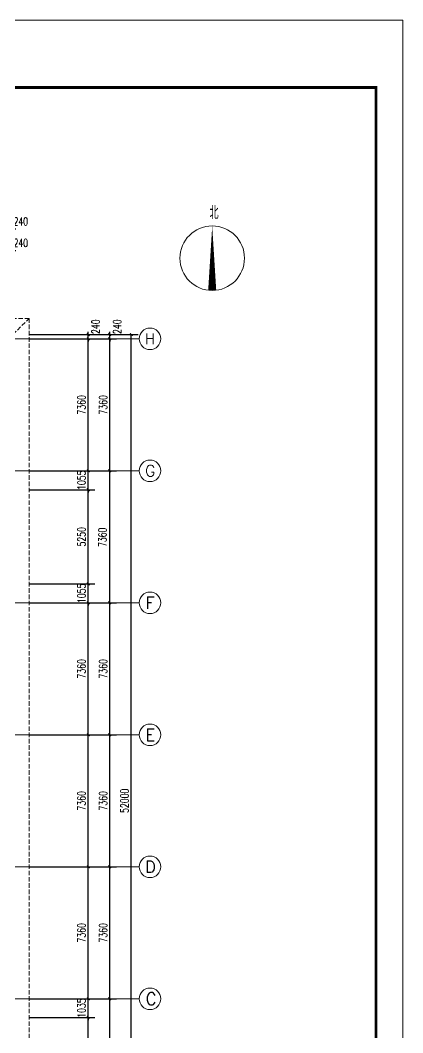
# Model space of a CAD drawing. Header units: inches. Extents: x -3733042 to -3643265, y 623859 to 997713.
# Drawn here: x -3690697 to -3669365, y 822457 to 878913 of the extents above; entities that cross this region are included whole.
import ezdxf

# ---------------------------------------------------------------- set-up
doc = ezdxf.new("R2010")
doc.units = ezdxf.units.IN
doc.header["$LTSCALE"] = 1000
doc.header["$MEASUREMENT"] = 0
doc.linetypes.add('DASH', pattern=[0.35, 0.25, -0.1])
doc.linetypes.add('DOTE', pattern=[2.42, 2, -0.2, 0.02, -0.2])
doc.layers.get('0').update_dxf_attribs({"lineweight": 18})
for name, color, linetype, lineweight in [('AXIS', 30, 'Continuous', 18), ('AXIS_TEXT', 7, 'Continuous', 18), ('DIM_SYMB', 3, 'Continuous', 18), ('DOTE', 14, 'DOTE', 18), ('GROUND', 5, 'DASH', 18), ('PUB_TEXT', 7, 'Continuous', 18), ('PUB_TITLE', 153, 'Continuous', 18)]:
    doc.layers.add(name, color=color, linetype=linetype, lineweight=lineweight)
doc.styles.add('_TCH_AXIS', font='complex.shx', dxfattribs={"bigfont": 'gbcbig.shx'})
doc.styles.add('_TCH_DIM', font='simplex.shx', dxfattribs={"width": 0.7, "bigfont": 'gbcbig.shx'})
doc.styles.add('_TCH_DIM_T3', font='simplex.shx', dxfattribs={"width": 0.705882, "bigfont": 'gbcbig.shx'})
doc.styles.add('COMPLEX', font='complex.shx')
doc.dimstyles.new('_TCH_ARCH&&150', dxfattribs={"dimtxt": 446.25, "dimasz": 150, "dimexe": 375, "dimexo": 450, "dimgap": 150, "dimtad": 1, "dimdec": 0, "dimzin": 0, "dimdsep": 46, "dimtxsty": '_TCH_DIM_T3', "dimblk": 'ARCHTICK', "dimcen": 0.09, "dimdle": 300, "dimclrt": 7, "dimazin": 2, "dimtfac": 1, "dimtdec": 0, "dimtix": 1, "dimtmove": 2, "dimatfit": 3, "dimfxl": 1, "dimtolj": 1, "dimarcsym": 0})

# ---------------------------------------------------------------- blocks, each defined once
blk = doc.blocks.new('_ArchTick_2')
at = {"color": 0, "linetype": 'ByBlock'}
blk.add_lwpolyline([(-0.5, -0.5, 0.4, 0.4, 0), (0.5, 0.5, 0.4, 0.4, 0)], format="xyseb", dxfattribs=at)
blk = doc.blocks.new('*X181')
at = {"layer": 'AXIS', "color": 0, "lineweight": -2, "transparency": 16777216}
for p, q in [((-3690204, 823315), (-3686529, 823315)), ((-3686904, 818065), (-3686904, 823315)), ((-3690204, 818065), (-3686529, 818065))]:
    blk.add_line(p, q, dxfattribs=at)
at = {"layer": 'AXIS', "color": 0, "lineweight": -2, "transparency": 16777216, "xscale": 150, "yscale": 150, "zscale": 150}
for p, rotation in [((-3686904, 823315), 90), ((-3686904, 818065), 270)]:
    blk.add_blockref('_ArchTick_2', p, dxfattribs=dict(at, rotation=rotation))
at = {"layer": 'AXIS', "color": 7, "transparency": 16777216, "insert": (-3687277, 820690), "char_height": 446.2, "width": 1575, "attachment_point": 5, "rotation": 90, "style": '_TCH_DIM_T3'}
blk.add_mtext('5250', dxfattribs=at)
blk = doc.blocks.new('_ARCHTICK')
at = {"color": 0, "linetype": 'ByBlock', "const_width": 0.4}
blk.add_lwpolyline([(-0.5, -0.5), (0.5, 0.5)], dxfattribs=at)
blk = doc.blocks.new('*X182')
at = {"layer": 'AXIS', "color": 0, "lineweight": -2, "transparency": 16777216}
for p, q in [((-3690204, 824350), (-3686529, 824350)), ((-3686904, 824350), (-3686904, 824500)), ((-3686904, 823315), (-3686904, 824350)), ((-3690204, 823315), (-3686529, 823315)), ((-3686904, 823315), (-3686904, 823165))]:
    blk.add_line(p, q, dxfattribs=at)
at = {"layer": 'AXIS', "color": 0, "lineweight": -2, "transparency": 16777216, "xscale": 150, "yscale": 150, "zscale": 150}
for p, rotation in [((-3686904, 824350), 270), ((-3686904, 823315), 90)]:
    blk.add_blockref('_ArchTick_2', p, dxfattribs=dict(at, rotation=rotation))
at = {"layer": 'AXIS', "color": 7, "transparency": 16777216, "insert": (-3687277, 823833), "char_height": 446.2, "width": 1440, "attachment_point": 5, "rotation": 90, "style": '_TCH_DIM_T3'}
blk.add_mtext('1035', dxfattribs=at)
blk = doc.blocks.new('*X183')
at = {"layer": 'AXIS', "color": 0, "lineweight": -2, "transparency": 16777216}
for p, q in [((-3690204, 831710), (-3686529, 831710)), ((-3686904, 824350), (-3686904, 831710)), ((-3690204, 824350), (-3686529, 824350))]:
    blk.add_line(p, q, dxfattribs=at)
at = {"layer": 'AXIS', "color": 0, "lineweight": -2, "transparency": 16777216, "xscale": 150, "yscale": 150, "zscale": 150}
for p, rotation in [((-3686904, 831710), 90), ((-3686904, 824350), 270)]:
    blk.add_blockref('_ArchTick_2', p, dxfattribs=dict(at, rotation=rotation))
at = {"layer": 'AXIS', "color": 7, "transparency": 16777216, "insert": (-3687277, 828030), "char_height": 446.2, "width": 1620, "attachment_point": 5, "rotation": 90, "style": '_TCH_DIM_T3'}
blk.add_mtext('7360', dxfattribs=at)
blk = doc.blocks.new('*X184')
at = {"layer": 'AXIS', "color": 0, "lineweight": -2, "transparency": 16777216}
for p, q in [((-3690204, 839070), (-3686529, 839070)), ((-3686904, 831710), (-3686904, 839070)), ((-3690204, 831710), (-3686529, 831710))]:
    blk.add_line(p, q, dxfattribs=at)
at = {"layer": 'AXIS', "color": 0, "lineweight": -2, "transparency": 16777216, "xscale": 150, "yscale": 150, "zscale": 150}
for p, rotation in [((-3686904, 839070), 90), ((-3686904, 831710), 270)]:
    blk.add_blockref('_ArchTick_2', p, dxfattribs=dict(at, rotation=rotation))
at = {"layer": 'AXIS', "color": 7, "transparency": 16777216, "insert": (-3687277, 835390), "char_height": 446.2, "width": 1620, "attachment_point": 5, "rotation": 90, "style": '_TCH_DIM_T3'}
blk.add_mtext('7360', dxfattribs=at)
blk = doc.blocks.new('*X185')
at = {"layer": 'AXIS', "color": 0, "lineweight": -2, "transparency": 16777216}
for p, q in [((-3690204, 846430), (-3686529, 846430)), ((-3686904, 839070), (-3686904, 846430)), ((-3690204, 839070), (-3686529, 839070))]:
    blk.add_line(p, q, dxfattribs=at)
at = {"layer": 'AXIS', "color": 0, "lineweight": -2, "transparency": 16777216, "xscale": 150, "yscale": 150, "zscale": 150}
for p, rotation in [((-3686904, 846430), 90), ((-3686904, 839070), 270)]:
    blk.add_blockref('_ArchTick_2', p, dxfattribs=dict(at, rotation=rotation))
at = {"layer": 'AXIS', "color": 7, "transparency": 16777216, "insert": (-3687277, 842750), "char_height": 446.2, "width": 1620, "attachment_point": 5, "rotation": 90, "style": '_TCH_DIM_T3'}
blk.add_mtext('7360', dxfattribs=at)
blk = doc.blocks.new('*X186')
at = {"layer": 'AXIS', "color": 0, "lineweight": -2, "transparency": 16777216}
for p, q in [((-3690204, 847485), (-3686529, 847485)), ((-3686904, 847485), (-3686904, 847635)), ((-3686904, 846430), (-3686904, 847485)), ((-3690204, 846430), (-3686529, 846430)), ((-3686904, 846430), (-3686904, 846280))]:
    blk.add_line(p, q, dxfattribs=at)
at = {"layer": 'AXIS', "color": 0, "lineweight": -2, "transparency": 16777216, "xscale": 150, "yscale": 150, "zscale": 150}
for p, rotation in [((-3686904, 847485), 270), ((-3686904, 846430), 90)]:
    blk.add_blockref('_ArchTick_2', p, dxfattribs=dict(at, rotation=rotation))
at = {"layer": 'AXIS', "color": 7, "transparency": 16777216, "insert": (-3687277, 846958), "char_height": 446.2, "width": 1440, "attachment_point": 5, "rotation": 90, "style": '_TCH_DIM_T3'}
blk.add_mtext('1055', dxfattribs=at)
blk = doc.blocks.new('*X187')
at = {"layer": 'AXIS', "color": 0, "lineweight": -2, "transparency": 16777216}
for p, q in [((-3690204, 852735), (-3686529, 852735)), ((-3686904, 847485), (-3686904, 852735)), ((-3690204, 847485), (-3686529, 847485))]:
    blk.add_line(p, q, dxfattribs=at)
at = {"layer": 'AXIS', "color": 0, "lineweight": -2, "transparency": 16777216, "xscale": 150, "yscale": 150, "zscale": 150}
for p, rotation in [((-3686904, 852735), 90), ((-3686904, 847485), 270)]:
    blk.add_blockref('_ArchTick_2', p, dxfattribs=dict(at, rotation=rotation))
at = {"layer": 'AXIS', "color": 7, "transparency": 16777216, "insert": (-3687277, 850110), "char_height": 446.2, "width": 1575, "attachment_point": 5, "rotation": 90, "style": '_TCH_DIM_T3'}
blk.add_mtext('5250', dxfattribs=at)
blk = doc.blocks.new('*X188')
at = {"layer": 'AXIS', "color": 0, "lineweight": -2, "transparency": 16777216}
for p, q in [((-3690204, 853790), (-3686529, 853790)), ((-3686904, 853790), (-3686904, 853940)), ((-3686904, 852735), (-3686904, 853790)), ((-3690204, 852735), (-3686529, 852735)), ((-3686904, 852735), (-3686904, 852585))]:
    blk.add_line(p, q, dxfattribs=at)
at = {"layer": 'AXIS', "color": 0, "lineweight": -2, "transparency": 16777216, "xscale": 150, "yscale": 150, "zscale": 150}
for p, rotation in [((-3686904, 853790), 270), ((-3686904, 852735), 90)]:
    blk.add_blockref('_ArchTick_2', p, dxfattribs=dict(at, rotation=rotation))
at = {"layer": 'AXIS', "color": 7, "transparency": 16777216, "insert": (-3687277, 853263), "char_height": 446.2, "width": 1440, "attachment_point": 5, "rotation": 90, "style": '_TCH_DIM_T3'}
blk.add_mtext('1055', dxfattribs=at)
blk = doc.blocks.new('*X189')
at = {"layer": 'AXIS', "color": 0, "lineweight": -2, "transparency": 16777216}
for p, q in [((-3690204, 861150), (-3686529, 861150)), ((-3686904, 853790), (-3686904, 861150)), ((-3690204, 853790), (-3686529, 853790))]:
    blk.add_line(p, q, dxfattribs=at)
at = {"layer": 'AXIS', "color": 0, "lineweight": -2, "transparency": 16777216, "xscale": 150, "yscale": 150, "zscale": 150}
for p, rotation in [((-3686904, 861150), 90), ((-3686904, 853790), 270)]:
    blk.add_blockref('_ArchTick_2', p, dxfattribs=dict(at, rotation=rotation))
at = {"layer": 'AXIS', "color": 7, "transparency": 16777216, "insert": (-3687277, 857470), "char_height": 446.2, "width": 1620, "attachment_point": 5, "rotation": 90, "style": '_TCH_DIM_T3'}
blk.add_mtext('7360', dxfattribs=at)
blk = doc.blocks.new('*X190')
at = {"layer": 'AXIS', "color": 0, "lineweight": -2, "transparency": 16777216}
for p, q in [((-3686904, 861390), (-3686904, 861540)), ((-3690204, 861390), (-3686529, 861390)), ((-3690204, 861150), (-3686529, 861150)), ((-3686904, 861150), (-3686904, 861390)), ((-3686904, 861150), (-3686904, 861000))]:
    blk.add_line(p, q, dxfattribs=at)
at = {"layer": 'AXIS', "color": 0, "lineweight": -2, "transparency": 16777216, "xscale": 150, "yscale": 150, "zscale": 150}
for p, rotation in [((-3686904, 861390), 270), ((-3686904, 861150), 90)]:
    blk.add_blockref('_ArchTick_2', p, dxfattribs=dict(at, rotation=rotation))
at = {"layer": 'AXIS', "color": 7, "transparency": 16777216, "insert": (-3686491, 861824), "char_height": 446.2, "width": 1215, "attachment_point": 5, "rotation": 90, "style": '_TCH_DIM_T3'}
blk.add_mtext('240', dxfattribs=at)
blk = doc.blocks.new('*X193')
at = {"layer": 'AXIS', "color": 0, "lineweight": -2, "transparency": 16777216}
for p, q in [((-3689004, 824350), (-3685329, 824350)), ((-3685704, 816990), (-3685704, 824350)), ((-3689004, 816990), (-3685329, 816990))]:
    blk.add_line(p, q, dxfattribs=at)
at = {"layer": 'AXIS', "color": 0, "lineweight": -2, "transparency": 16777216, "xscale": 150, "yscale": 150, "zscale": 150}
for p, rotation in [((-3685704, 824350), 90), ((-3685704, 816990), 270)]:
    blk.add_blockref('_ArchTick_2', p, dxfattribs=dict(at, rotation=rotation))
at = {"layer": 'AXIS', "color": 7, "transparency": 16777216, "insert": (-3686077, 820670), "char_height": 446.2, "width": 1620, "attachment_point": 5, "rotation": 90, "style": '_TCH_DIM_T3'}
blk.add_mtext('7360', dxfattribs=at)
blk = doc.blocks.new('*X194')
at = {"layer": 'AXIS', "color": 0, "lineweight": -2, "transparency": 16777216}
for p, q in [((-3689004, 831710), (-3685329, 831710)), ((-3685704, 824350), (-3685704, 831710)), ((-3689004, 824350), (-3685329, 824350))]:
    blk.add_line(p, q, dxfattribs=at)
at = {"layer": 'AXIS', "color": 0, "lineweight": -2, "transparency": 16777216, "xscale": 150, "yscale": 150, "zscale": 150}
for p, rotation in [((-3685704, 831710), 90), ((-3685704, 824350), 270)]:
    blk.add_blockref('_ArchTick_2', p, dxfattribs=dict(at, rotation=rotation))
at = {"layer": 'AXIS', "color": 7, "transparency": 16777216, "insert": (-3686077, 828030), "char_height": 446.2, "width": 1620, "attachment_point": 5, "rotation": 90, "style": '_TCH_DIM_T3'}
blk.add_mtext('7360', dxfattribs=at)
blk = doc.blocks.new('*X195')
at = {"layer": 'AXIS', "color": 0, "lineweight": -2, "transparency": 16777216}
for p, q in [((-3689004, 839070), (-3685329, 839070)), ((-3685704, 831710), (-3685704, 839070)), ((-3689004, 831710), (-3685329, 831710))]:
    blk.add_line(p, q, dxfattribs=at)
at = {"layer": 'AXIS', "color": 0, "lineweight": -2, "transparency": 16777216, "xscale": 150, "yscale": 150, "zscale": 150}
for p, rotation in [((-3685704, 839070), 90), ((-3685704, 831710), 270)]:
    blk.add_blockref('_ArchTick_2', p, dxfattribs=dict(at, rotation=rotation))
at = {"layer": 'AXIS', "color": 7, "transparency": 16777216, "insert": (-3686077, 835390), "char_height": 446.2, "width": 1620, "attachment_point": 5, "rotation": 90, "style": '_TCH_DIM_T3'}
blk.add_mtext('7360', dxfattribs=at)
blk = doc.blocks.new('*X196')
at = {"layer": 'AXIS', "color": 0, "lineweight": -2, "transparency": 16777216}
for p, q in [((-3689004, 846430), (-3685329, 846430)), ((-3685704, 839070), (-3685704, 846430)), ((-3689004, 839070), (-3685329, 839070))]:
    blk.add_line(p, q, dxfattribs=at)
at = {"layer": 'AXIS', "color": 0, "lineweight": -2, "transparency": 16777216, "xscale": 150, "yscale": 150, "zscale": 150}
for p, rotation in [((-3685704, 846430), 90), ((-3685704, 839070), 270)]:
    blk.add_blockref('_ArchTick_2', p, dxfattribs=dict(at, rotation=rotation))
at = {"layer": 'AXIS', "color": 7, "transparency": 16777216, "insert": (-3686077, 842750), "char_height": 446.2, "width": 1620, "attachment_point": 5, "rotation": 90, "style": '_TCH_DIM_T3'}
blk.add_mtext('7360', dxfattribs=at)
blk = doc.blocks.new('*X197')
at = {"layer": 'AXIS', "color": 0, "lineweight": -2, "transparency": 16777216}
for p, q in [((-3689004, 853790), (-3685329, 853790)), ((-3685704, 846430), (-3685704, 853790)), ((-3689004, 846430), (-3685329, 846430))]:
    blk.add_line(p, q, dxfattribs=at)
at = {"layer": 'AXIS', "color": 0, "lineweight": -2, "transparency": 16777216, "xscale": 150, "yscale": 150, "zscale": 150}
for p, rotation in [((-3685704, 853790), 90), ((-3685704, 846430), 270)]:
    blk.add_blockref('_ArchTick_2', p, dxfattribs=dict(at, rotation=rotation))
at = {"layer": 'AXIS', "color": 7, "transparency": 16777216, "insert": (-3686116, 850080), "char_height": 446.2, "width": 1620, "attachment_point": 5, "rotation": 90, "style": '_TCH_DIM_T3'}
blk.add_mtext('7360', dxfattribs=at)
blk = doc.blocks.new('*X198')
at = {"layer": 'AXIS', "color": 0, "lineweight": -2, "transparency": 16777216}
for p, q in [((-3689004, 861150), (-3685329, 861150)), ((-3685704, 853790), (-3685704, 861150)), ((-3689004, 853790), (-3685329, 853790))]:
    blk.add_line(p, q, dxfattribs=at)
at = {"layer": 'AXIS', "color": 0, "lineweight": -2, "transparency": 16777216, "xscale": 150, "yscale": 150, "zscale": 150}
for p, rotation in [((-3685704, 861150), 90), ((-3685704, 853790), 270)]:
    blk.add_blockref('_ArchTick_2', p, dxfattribs=dict(at, rotation=rotation))
at = {"layer": 'AXIS', "color": 7, "transparency": 16777216, "insert": (-3686077, 857470), "char_height": 446.2, "width": 1620, "attachment_point": 5, "rotation": 90, "style": '_TCH_DIM_T3'}
blk.add_mtext('7360', dxfattribs=at)
blk = doc.blocks.new('*X199')
at = {"layer": 'AXIS', "color": 0, "lineweight": -2, "transparency": 16777216}
for p, q in [((-3685704, 861390), (-3685704, 861540)), ((-3689004, 861390), (-3685329, 861390)), ((-3689004, 861150), (-3685329, 861150)), ((-3685704, 861150), (-3685704, 861390)), ((-3685704, 861150), (-3685704, 861000))]:
    blk.add_line(p, q, dxfattribs=at)
at = {"layer": 'AXIS', "color": 0, "lineweight": -2, "transparency": 16777216, "xscale": 150, "yscale": 150, "zscale": 150}
for p, rotation in [((-3685704, 861390), 270), ((-3685704, 861150), 90)]:
    blk.add_blockref('_ArchTick_2', p, dxfattribs=dict(at, rotation=rotation))
at = {"layer": 'AXIS', "color": 7, "transparency": 16777216, "insert": (-3685291, 861824), "char_height": 446.2, "width": 1215, "attachment_point": 5, "rotation": 90, "style": '_TCH_DIM_T3'}
blk.add_mtext('240', dxfattribs=at)
blk = doc.blocks.new('*X200')
at = {"layer": 'AXIS', "color": 0, "lineweight": -2, "transparency": 16777216}
for p, q in [((-3688554, 861390), (-3684129, 861390)), ((-3684504, 809390), (-3684504, 861390)), ((-3688554, 809390), (-3684129, 809390))]:
    blk.add_line(p, q, dxfattribs=at)
at = {"layer": 'AXIS', "color": 0, "lineweight": -2, "transparency": 16777216, "xscale": 150, "yscale": 150, "zscale": 150}
for p, rotation in [((-3684504, 861390), 90), ((-3684504, 809390), 270)]:
    blk.add_blockref('_ArchTick_2', p, dxfattribs=dict(at, rotation=rotation))
at = {"layer": 'AXIS', "color": 7, "transparency": 16777216, "insert": (-3684877, 835390), "char_height": 446.2, "width": 2070, "attachment_point": 5, "rotation": 90, "style": '_TCH_DIM_T3'}
blk.add_mtext('52000', dxfattribs=at)
blk = doc.blocks.new('*X220')
at = {"layer": 'AXIS', "color": 0, "lineweight": -2, "transparency": 16777216}
for p, q in [((-3691340, 866082), (-3691490, 866082)), ((-3691340, 864593), (-3691340, 866457)), ((-3691340, 866082), (-3691100, 866082)), ((-3691100, 864593), (-3691100, 866457)), ((-3691100, 866082), (-3690950, 866082))]:
    blk.add_line(p, q, dxfattribs=at)
at = {"layer": 'AXIS', "color": 0, "lineweight": -2, "transparency": 16777216, "xscale": 150, "yscale": 150, "zscale": 150}
blk.add_blockref('_ArchTick_2', (-3691340, 866082), dxfattribs=at)
at = {"layer": 'AXIS', "color": 0, "lineweight": -2, "transparency": 16777216, "xscale": 150, "yscale": 150, "zscale": 150, "rotation": 180}
blk.add_blockref('_ArchTick_2', (-3691100, 866082), dxfattribs=at)
at = {"layer": 'AXIS', "color": 7, "transparency": 16777216, "insert": (-3690666, 866495), "char_height": 446.2, "width": 1215, "attachment_point": 5, "style": '_TCH_DIM_T3'}
blk.add_mtext('240', dxfattribs=at)
blk = doc.blocks.new('*X402')
at = {"layer": 'AXIS', "color": 0, "lineweight": -2, "transparency": 16777216}
for p, q in [((-3691340, 867282), (-3691490, 867282)), ((-3691340, 865793), (-3691340, 867657)), ((-3691340, 867282), (-3691100, 867282)), ((-3691100, 865793), (-3691100, 867657)), ((-3691100, 867282), (-3690950, 867282))]:
    blk.add_line(p, q, dxfattribs=at)
at = {"layer": 'AXIS', "color": 0, "lineweight": -2, "transparency": 16777216, "xscale": 150, "yscale": 150, "zscale": 150}
blk.add_blockref('_ArchTick_2', (-3691340, 867282), dxfattribs=at)
at = {"layer": 'AXIS', "color": 0, "lineweight": -2, "transparency": 16777216, "xscale": 150, "yscale": 150, "zscale": 150, "rotation": 180}
blk.add_blockref('_ArchTick_2', (-3691100, 867282), dxfattribs=at)
at = {"layer": 'AXIS', "color": 7, "transparency": 16777216, "insert": (-3690666, 867695), "char_height": 446.2, "width": 1215, "attachment_point": 5, "style": '_TCH_DIM_T3'}
blk.add_mtext('240', dxfattribs=at)
blk = doc.blocks.new('_AXISO')
blk.add_circle((0, 0), 0.5)
at = {"layer": 'AXIS_TEXT', "style": 'COMPLEX', "width": 1.04167}
blk.add_attdef('A', (-0.25, -0.28), '', height=0.56, dxfattribs=at)

msp = doc.modelspace()

# ---------------------------------------------------------------- linework, layer by layer
at = {"layer": 'AXIS'}
for p, q in [((-3690060.9, 861150.1), (-3684060.9, 861150.1)), ((-3690060.9, 853790.1), (-3684060.9, 853790.1)), ((-3690060.9, 846430.1), (-3684060.9, 846430.1)), ((-3690060.9, 839070.1), (-3684060.9, 839070.1)), ((-3690060.9, 831710.1), (-3684060.9, 831710.1)), ((-3690060.9, 824350.1), (-3684060.9, 824350.1))]:
    msp.add_line(p, q, dxfattribs=at)
at = {"layer": 'DIM_SYMB'}
msp.add_lwpolyline([(-3679991, 863846.2, 450, 0, 0), (-3679991, 867446.2, 0, 0, 0)], format="xyseb", dxfattribs=at)
msp.add_circle((-3679991, 865646.2), 1800, dxfattribs=at)
at = {"layer": 'DOTE'}
for p, q in [((-3690060.9, 861150.1), (-3713856.5, 861150.1)), ((-3690060.3, 853790.1), (-3713855.9, 853790.1)), ((-3690060.9, 846430.1), (-3713856.5, 846430.1)), ((-3690060.9, 839070.1), (-3713856.5, 839070.1)), ((-3690060.9, 831710.1), (-3713856.5, 831710.1)), ((-3690060.9, 824350.1), (-3713856.5, 824350.1))]:
    msp.add_line(p, q, dxfattribs=at)
at = {"layer": 'GROUND'}
for points in [[(-3698398.9, 808490.8), (-3690198.9, 808490.1), (-3690198.9, 862290.8), (-3698398.9, 862290.8)], [(-3691098.9, 861390.8), (-3690198.9, 862290.8)]]:
    msp.add_lwpolyline(points, dxfattribs=at)
at = {"layer": 'PUB_TITLE'}
msp.add_lwpolyline([(-3732364.6, 789812.6), (-3669364.6, 789812.6), (-3669364.6, 878912.6), (-3732364.6, 878912.6)], close=True, dxfattribs=at)
msp.add_lwpolyline([(-3730864.6, 791312.6, 150, 150, 0), (-3670864.6, 791312.6, 150, 150, 0), (-3670864.6, 875162.6, 150, 150, 0), (-3730864.6, 875162.6, 150, 150, 0)], format="xyseb", close=True, dxfattribs=at)

# ---------------------------------------------------------------- block references
at = {"layer": 'AXIS'}
ref = msp.add_blockref('_AXISO', (-3683460.9, 861150.1), dxfattribs=dict(at, xscale=1200, yscale=1200, zscale=1200))
ref.add_attrib('A', 'H', (-3683750.6, 860846), dxfattribs={"layer": 'AXIS_TEXT', "height": 608.3, "style": '_TCH_AXIS'})
ref = msp.add_blockref('_AXISO', (-3683460.9, 853790.1), dxfattribs=dict(at, xscale=1200, yscale=1200, zscale=1200))
ref.add_attrib('A', 'G', (-3683734.2, 853471.3), dxfattribs={"layer": 'AXIS_TEXT', "height": 637.8, "style": '_TCH_AXIS'})
ref = msp.add_blockref('_AXISO', (-3683460.9, 846430.1), dxfattribs=dict(at, xscale=1200, yscale=1200, zscale=1200))
ref.add_attrib('A', 'F', (-3683715.5, 846096.1), dxfattribs={"layer": 'AXIS_TEXT', "height": 668.2, "style": '_TCH_AXIS'})
ref = msp.add_blockref('_AXISO', (-3683460.9, 839070.1), dxfattribs=dict(at, xscale=1200, yscale=1200, zscale=1200))
ref.add_attrib('A', 'E', (-3683715.5, 838736.1), dxfattribs={"layer": 'AXIS_TEXT', "height": 668.2, "style": '_TCH_AXIS'})
ref = msp.add_blockref('_AXISO', (-3683460.9, 831710.1), dxfattribs=dict(at, xscale=1200, yscale=1200, zscale=1200))
ref.add_attrib('A', 'D', (-3683725.2, 831383.7), dxfattribs={"layer": 'AXIS_TEXT', "height": 652.9, "style": '_TCH_AXIS'})
ref = msp.add_blockref('_AXISO', (-3683460.9, 824350.1), dxfattribs=dict(at, xscale=1200, yscale=1200, zscale=1200))
ref.add_attrib('A', 'C', (-3683705, 824008.4), dxfattribs={"layer": 'AXIS_TEXT', "height": 683.5, "style": '_TCH_AXIS'})

# ---------------------------------------------------------------- texts
at = {"layer": 'PUB_TEXT', "style": '_TCH_DIM', "width": 0.7}
msp.add_text('北', height=723.4, dxfattribs=at).set_placement((-3680141.8, 867821.2))

# ---------------------------------------------------------------- dimensions: what is measured, and where the dimension line sits
at = {"layer": 'AXIS'}
for base, p1, p2, picture, middle in [((-3691099.6, 867282.3), (-3691339.6, 865343.1), (-3691099.6, 865343.1), '*X402', (-3690666.1, 867694.8)), ((-3691099.6, 866082.3), (-3691339.6, 864143.1), (-3691099.6, 864143.1), '*X220', (-3690666.1, 866494.8))]:
    dim = msp.add_linear_dim(base=base, p1=p1, p2=p2, dimstyle='_TCH_ARCH&&150', override={"dimsah": 1, "dimtzin": 0}, dxfattribs=at)
    dim.commit()
    dim.dimension.update_dxf_attribs({"geometry": picture, "text_midpoint": middle, "dimtype": 160})
for base, p1, p2, picture, middle in [((-3686903.9, 861390.1), (-3690653.9, 861150.1), (-3690653.9, 861390.1), '*X190', (-3686491.4, 861823.6)), ((-3685703.9, 861390.1), (-3689453.9, 861150.1), (-3689453.9, 861390.1), '*X199', (-3685291.4, 861823.6)), ((-3685703.9, 853790.1), (-3689453.9, 846430.1), (-3689453.9, 853790.1), '*X197', (-3686116.4, 850079.5))]:
    dim = msp.add_linear_dim(base=base, p1=p1, p2=p2, angle=90, dimstyle='_TCH_ARCH&&150', override={"dimsah": 1, "dimtzin": 0}, dxfattribs=at)
    dim.commit()
    dim.dimension.update_dxf_attribs({"geometry": picture, "text_midpoint": middle, "dimtype": 160})
for base, p1, p2, picture, middle in [((-3686903.9, 861150.1), (-3690653.9, 853790.1), (-3690653.9, 861150.1), '*X189', (-3687277, 857470.1)), ((-3685703.9, 861150.1), (-3689453.9, 853790.1), (-3689453.9, 861150.1), '*X198', (-3686077, 857470.1)), ((-3684503.9, 861390.1), (-3689003.9, 809390.1), (-3689003.9, 861390.1), '*X200', (-3684877, 835390.1)), ((-3686903.9, 853790.1), (-3690653.9, 852735.1), (-3690653.9, 853790.1), '*X188', (-3687277, 853262.6)), ((-3686903.9, 852735.1), (-3690653.9, 847485.1), (-3690653.9, 852735.1), '*X187', (-3687277, 850110.1)), ((-3686903.9, 847485.1), (-3690653.9, 846430.1), (-3690653.9, 847485.1), '*X186', (-3687277, 846957.6)), ((-3686903.9, 846430.1), (-3690653.9, 839070.1), (-3690653.9, 846430.1), '*X185', (-3687277, 842750.1)), ((-3685703.9, 846430.1), (-3689453.9, 839070.1), (-3689453.9, 846430.1), '*X196', (-3686077, 842750.1)), ((-3686903.9, 839070.1), (-3690653.9, 831710.1), (-3690653.9, 839070.1), '*X184', (-3687277, 835390.1)), ((-3685703.9, 839070.1), (-3689453.9, 831710.1), (-3689453.9, 839070.1), '*X195', (-3686077, 835390.1)), ((-3686903.9, 831710.1), (-3690653.9, 824350.1), (-3690653.9, 831710.1), '*X183', (-3687277, 828030.1)), ((-3685703.9, 831710.1), (-3689453.9, 824350.1), (-3689453.9, 831710.1), '*X194', (-3686077, 828030.1)), ((-3686903.9, 824350.1), (-3690653.9, 823315.5), (-3690653.9, 824350.1), '*X182', (-3687277, 823832.8)), ((-3685703.9, 824350.1), (-3689453.9, 816990.1), (-3689453.9, 824350.1), '*X193', (-3686077, 820670.1)), ((-3686903.9, 823315.5), (-3690653.9, 818065.5), (-3690653.9, 823315.5), '*X181', (-3687277, 820690.5))]:
    dim = msp.add_linear_dim(base=base, p1=p1, p2=p2, angle=90, dimstyle='_TCH_ARCH&&150', override={"dimsah": 1, "dimtzin": 0}, dxfattribs=at)
    dim.commit()
    dim.dimension.update_dxf_attribs({"geometry": picture, "text_midpoint": middle})

doc.saveas('drawing.dxf')
